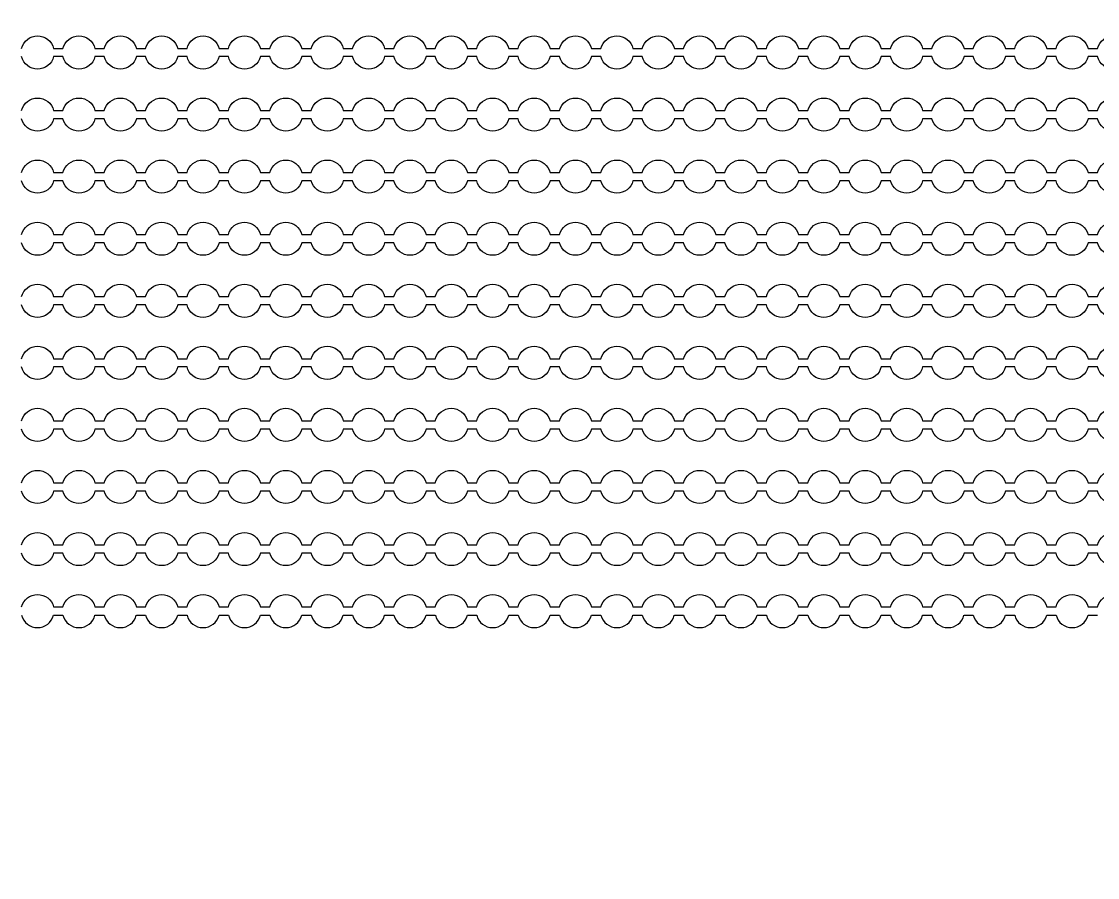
# Model space of a CAD drawing. Extents: x 4056 to 105656, y 4120 to 105720.
# Drawn here: x 59058 to 60358, y 44587 to 45621 of the extents above; entities that cross this region are included whole.
import ezdxf

# ---------------------------------------------------------------- set-up
doc = ezdxf.new("R2010")
doc.units = 13
doc.header["$MEASUREMENT"] = 0
doc.layers.add('Main Layer', color=7, linetype='Continuous', lineweight=0)

msp = doc.modelspace()

# ---------------------------------------------------------------- linework, layer by layer
for p, q in [((59096.5, 44903.9), (59107.7, 44903.9)), ((59146.5, 44903.9), (59157.7, 44903.9)), ((59196.5, 44903.9), (59207.7, 44903.9)), ((59246.5, 44903.9), (59257.7, 44903.9)), ((59296.5, 44903.9), (59307.7, 44903.9)), ((59346.5, 44903.9), (59357.7, 44903.9)), ((59396.5, 44903.9), (59407.7, 44903.9)), ((59446.5, 44903.9), (59457.7, 44903.9)), ((59496.5, 44903.9), (59507.7, 44903.9)), ((59546.5, 44903.9), (59557.7, 44903.9)), ((59596.5, 44903.9), (59607.7, 44903.9)), ((59646.5, 44903.9), (59657.7, 44903.9)), ((59696.5, 44903.9), (59707.7, 44903.9)), ((59746.5, 44903.9), (59757.7, 44903.9)), ((59796.5, 44903.9), (59807.7, 44903.9)), ((59846.5, 44903.9), (59857.7, 44903.9)), ((59896.5, 44903.9), (59907.7, 44903.9)), ((59946.5, 44903.9), (59957.7, 44903.9)), ((59996.5, 44903.9), (60007.7, 44903.9)), ((60046.5, 44903.9), (60057.7, 44903.9)), ((60096.5, 44903.9), (60107.7, 44903.9)), ((60146.5, 44903.9), (60157.7, 44903.9)), ((60196.5, 44903.9), (60207.7, 44903.9)), ((60246.5, 44903.9), (60257.7, 44903.9)), ((60296.5, 44903.9), (60307.7, 44903.9)), ((60346.5, 44903.9), (60357.7, 44903.9))]:
    msp.add_line(p, q)
for points in [[(59057.7, 45588.9, -0.774597), (59096.5, 45588.9), (59107.7, 45588.9, -0.774597), (59146.5, 45588.9), (59157.7, 45588.9, -0.774597), (59196.5, 45588.9), (59207.7, 45588.9, -0.774597), (59246.5, 45588.9), (59257.7, 45588.9, -0.774597), (59296.5, 45588.9), (59307.7, 45588.9, -0.774597), (59346.5, 45588.9), (59357.7, 45588.9, -0.774597), (59396.5, 45588.9), (59407.7, 45588.9, -0.774597), (59446.5, 45588.9), (59457.7, 45588.9, -0.774597), (59496.5, 45588.9), (59507.7, 45588.9, -0.774597), (59546.5, 45588.9), (59557.7, 45588.9, -0.774597), (59596.5, 45588.9), (59607.7, 45588.9, -0.774597), (59646.5, 45588.9), (59657.7, 45588.9, -0.774597), (59696.5, 45588.9), (59707.7, 45588.9, -0.774597), (59746.5, 45588.9), (59757.7, 45588.9, -0.774597), (59796.5, 45588.9), (59807.7, 45588.9, -0.774597), (59846.5, 45588.9), (59857.7, 45588.9, -0.774597), (59896.5, 45588.9), (59907.7, 45588.9, -0.774597), (59946.5, 45588.9), (59957.7, 45588.9, -0.774597), (59996.5, 45588.9), (60007.7, 45588.9, -0.774597), (60046.5, 45588.9), (60057.7, 45588.9, -0.774597), (60096.5, 45588.9), (60107.7, 45588.9, -0.774597), (60146.5, 45588.9), (60157.7, 45588.9, -0.774597), (60196.5, 45588.9), (60207.7, 45588.9, -0.774597), (60246.5, 45588.9), (60257.7, 45588.9, -0.774597), (60296.5, 45588.9), (60307.7, 45588.9, -0.774597), (60346.5, 45588.9), (60357.7, 45588.9, -0.774597), (60396.5, 45588.9)], [(60396.5, 45578.9, -0.774597), (60357.7, 45578.9), (60346.5, 45578.9, -0.774597), (60307.7, 45578.9), (60296.5, 45578.9, -0.774597), (60257.7, 45578.9), (60246.5, 45578.9, -0.774597), (60207.7, 45578.9), (60196.5, 45578.9, -0.774597), (60157.7, 45578.9), (60146.5, 45578.9, -0.774597), (60107.7, 45578.9), (60096.5, 45578.9, -0.774597), (60057.7, 45578.9), (60046.5, 45578.9, -0.774597), (60007.7, 45578.9), (59996.5, 45578.9, -0.774597), (59957.7, 45578.9), (59946.5, 45578.9, -0.774597), (59907.7, 45578.9), (59896.5, 45578.9, -0.774597), (59857.7, 45578.9), (59846.5, 45578.9, -0.774597), (59807.7, 45578.9), (59796.5, 45578.9, -0.774597), (59757.7, 45578.9), (59746.5, 45578.9, -0.774597), (59707.7, 45578.9), (59696.5, 45578.9, -0.774597), (59657.7, 45578.9), (59646.5, 45578.9, -0.774597), (59607.7, 45578.9), (59596.5, 45578.9, -0.774597), (59557.7, 45578.9), (59546.5, 45578.9, -0.774597), (59507.7, 45578.9), (59496.5, 45578.9, -0.774597), (59457.7, 45578.9), (59446.5, 45578.9, -0.774597), (59407.7, 45578.9), (59396.5, 45578.9, -0.774597), (59357.7, 45578.9), (59346.5, 45578.9, -0.774597), (59307.7, 45578.9), (59296.5, 45578.9, -0.774597), (59257.7, 45578.9), (59246.5, 45578.9, -0.774597), (59207.7, 45578.9), (59196.5, 45578.9, -0.774597), (59157.7, 45578.9), (59146.5, 45578.9, -0.774597), (59107.7, 45578.9), (59096.5, 45578.9, -0.774597), (59057.7, 45578.9)], [(59057.7, 45513.9, -0.774597), (59096.5, 45513.9), (59107.7, 45513.9, -0.774597), (59146.5, 45513.9), (59157.7, 45513.9, -0.774597), (59196.5, 45513.9), (59207.7, 45513.9, -0.774597), (59246.5, 45513.9), (59257.7, 45513.9, -0.774597), (59296.5, 45513.9), (59307.7, 45513.9, -0.774597), (59346.5, 45513.9), (59357.7, 45513.9, -0.774597), (59396.5, 45513.9), (59407.7, 45513.9, -0.774597), (59446.5, 45513.9), (59457.7, 45513.9, -0.774597), (59496.5, 45513.9), (59507.7, 45513.9, -0.774597), (59546.5, 45513.9), (59557.7, 45513.9, -0.774597), (59596.5, 45513.9), (59607.7, 45513.9, -0.774597), (59646.5, 45513.9), (59657.7, 45513.9, -0.774597), (59696.5, 45513.9), (59707.7, 45513.9, -0.774597), (59746.5, 45513.9), (59757.7, 45513.9, -0.774597), (59796.5, 45513.9), (59807.7, 45513.9, -0.774597), (59846.5, 45513.9), (59857.7, 45513.9, -0.774597), (59896.5, 45513.9), (59907.7, 45513.9, -0.774597), (59946.5, 45513.9), (59957.7, 45513.9, -0.774597), (59996.5, 45513.9), (60007.7, 45513.9, -0.774597), (60046.5, 45513.9), (60057.7, 45513.9, -0.774597), (60096.5, 45513.9), (60107.7, 45513.9, -0.774597), (60146.5, 45513.9), (60157.7, 45513.9, -0.774597), (60196.5, 45513.9), (60207.7, 45513.9, -0.774597), (60246.5, 45513.9), (60257.7, 45513.9, -0.774597), (60296.5, 45513.9), (60307.7, 45513.9, -0.774597), (60346.5, 45513.9), (60357.7, 45513.9, -0.774597), (60396.5, 45513.9)], [(60396.5, 45503.9, -0.774597), (60357.7, 45503.9), (60346.5, 45503.9, -0.774597), (60307.7, 45503.9), (60296.5, 45503.9, -0.774597), (60257.7, 45503.9), (60246.5, 45503.9, -0.774597), (60207.7, 45503.9), (60196.5, 45503.9, -0.774597), (60157.7, 45503.9), (60146.5, 45503.9, -0.774597), (60107.7, 45503.9), (60096.5, 45503.9, -0.774597), (60057.7, 45503.9), (60046.5, 45503.9, -0.774597), (60007.7, 45503.9), (59996.5, 45503.9, -0.774597), (59957.7, 45503.9), (59946.5, 45503.9, -0.774597), (59907.7, 45503.9), (59896.5, 45503.9, -0.774597), (59857.7, 45503.9), (59846.5, 45503.9, -0.774597), (59807.7, 45503.9), (59796.5, 45503.9, -0.774597), (59757.7, 45503.9), (59746.5, 45503.9, -0.774597), (59707.7, 45503.9), (59696.5, 45503.9, -0.774597), (59657.7, 45503.9), (59646.5, 45503.9, -0.774597), (59607.7, 45503.9), (59596.5, 45503.9, -0.774597), (59557.7, 45503.9), (59546.5, 45503.9, -0.774597), (59507.7, 45503.9), (59496.5, 45503.9, -0.774597), (59457.7, 45503.9), (59446.5, 45503.9, -0.774597), (59407.7, 45503.9), (59396.5, 45503.9, -0.774597), (59357.7, 45503.9), (59346.5, 45503.9, -0.774597), (59307.7, 45503.9), (59296.5, 45503.9, -0.774597), (59257.7, 45503.9), (59246.5, 45503.9, -0.774597), (59207.7, 45503.9), (59196.5, 45503.9, -0.774597), (59157.7, 45503.9), (59146.5, 45503.9, -0.774597), (59107.7, 45503.9), (59096.5, 45503.9, -0.774597), (59057.7, 45503.9)], [(59057.7, 45438.9, -0.774597), (59096.5, 45438.9), (59107.7, 45438.9, -0.774597), (59146.5, 45438.9), (59157.7, 45438.9, -0.774597), (59196.5, 45438.9), (59207.7, 45438.9, -0.774597), (59246.5, 45438.9), (59257.7, 45438.9, -0.774597), (59296.5, 45438.9), (59307.7, 45438.9, -0.774597), (59346.5, 45438.9), (59357.7, 45438.9, -0.774597), (59396.5, 45438.9), (59407.7, 45438.9, -0.774597), (59446.5, 45438.9), (59457.7, 45438.9, -0.774597), (59496.5, 45438.9), (59507.7, 45438.9, -0.774597), (59546.5, 45438.9), (59557.7, 45438.9, -0.774597), (59596.5, 45438.9), (59607.7, 45438.9, -0.774597), (59646.5, 45438.9), (59657.7, 45438.9, -0.774597), (59696.5, 45438.9), (59707.7, 45438.9, -0.774597), (59746.5, 45438.9), (59757.7, 45438.9, -0.774597), (59796.5, 45438.9), (59807.7, 45438.9, -0.774597), (59846.5, 45438.9), (59857.7, 45438.9, -0.774597), (59896.5, 45438.9), (59907.7, 45438.9, -0.774597), (59946.5, 45438.9), (59957.7, 45438.9, -0.774597), (59996.5, 45438.9), (60007.7, 45438.9, -0.774597), (60046.5, 45438.9), (60057.7, 45438.9, -0.774597), (60096.5, 45438.9), (60107.7, 45438.9, -0.774597), (60146.5, 45438.9), (60157.7, 45438.9, -0.774597), (60196.5, 45438.9), (60207.7, 45438.9, -0.774597), (60246.5, 45438.9), (60257.7, 45438.9, -0.774597), (60296.5, 45438.9), (60307.7, 45438.9, -0.774597), (60346.5, 45438.9), (60357.7, 45438.9, -0.774597), (60396.5, 45438.9)], [(60396.5, 45428.9, -0.774597), (60357.7, 45428.9), (60346.5, 45428.9, -0.774597), (60307.7, 45428.9), (60296.5, 45428.9, -0.774597), (60257.7, 45428.9), (60246.5, 45428.9, -0.774597), (60207.7, 45428.9), (60196.5, 45428.9, -0.774597), (60157.7, 45428.9), (60146.5, 45428.9, -0.774597), (60107.7, 45428.9), (60096.5, 45428.9, -0.774597), (60057.7, 45428.9), (60046.5, 45428.9, -0.774597), (60007.7, 45428.9), (59996.5, 45428.9, -0.774597), (59957.7, 45428.9), (59946.5, 45428.9, -0.774597), (59907.7, 45428.9), (59896.5, 45428.9, -0.774597), (59857.7, 45428.9), (59846.5, 45428.9, -0.774597), (59807.7, 45428.9), (59796.5, 45428.9, -0.774597), (59757.7, 45428.9), (59746.5, 45428.9, -0.774597), (59707.7, 45428.9), (59696.5, 45428.9, -0.774597), (59657.7, 45428.9), (59646.5, 45428.9, -0.774597), (59607.7, 45428.9), (59596.5, 45428.9, -0.774597), (59557.7, 45428.9), (59546.5, 45428.9, -0.774597), (59507.7, 45428.9), (59496.5, 45428.9, -0.774597), (59457.7, 45428.9), (59446.5, 45428.9, -0.774597), (59407.7, 45428.9), (59396.5, 45428.9, -0.774597), (59357.7, 45428.9), (59346.5, 45428.9, -0.774597), (59307.7, 45428.9), (59296.5, 45428.9, -0.774597), (59257.7, 45428.9), (59246.5, 45428.9, -0.774597), (59207.7, 45428.9), (59196.5, 45428.9, -0.774597), (59157.7, 45428.9), (59146.5, 45428.9, -0.774597), (59107.7, 45428.9), (59096.5, 45428.9, -0.774597), (59057.7, 45428.9)], [(59057.7, 45363.9, -0.774597), (59096.5, 45363.9), (59107.7, 45363.9, -0.774597), (59146.5, 45363.9), (59157.7, 45363.9, -0.774597), (59196.5, 45363.9), (59207.7, 45363.9, -0.774597), (59246.5, 45363.9), (59257.7, 45363.9, -0.774597), (59296.5, 45363.9), (59307.7, 45363.9, -0.774597), (59346.5, 45363.9), (59357.7, 45363.9, -0.774597), (59396.5, 45363.9), (59407.7, 45363.9, -0.774597), (59446.5, 45363.9), (59457.7, 45363.9, -0.774597), (59496.5, 45363.9), (59507.7, 45363.9, -0.774597), (59546.5, 45363.9), (59557.7, 45363.9, -0.774597), (59596.5, 45363.9), (59607.7, 45363.9, -0.774597), (59646.5, 45363.9), (59657.7, 45363.9, -0.774597), (59696.5, 45363.9), (59707.7, 45363.9, -0.774597), (59746.5, 45363.9), (59757.7, 45363.9, -0.774597), (59796.5, 45363.9), (59807.7, 45363.9, -0.774597), (59846.5, 45363.9), (59857.7, 45363.9, -0.774597), (59896.5, 45363.9), (59907.7, 45363.9, -0.774597), (59946.5, 45363.9), (59957.7, 45363.9, -0.774597), (59996.5, 45363.9), (60007.7, 45363.9, -0.774597), (60046.5, 45363.9), (60057.7, 45363.9, -0.774597), (60096.5, 45363.9), (60107.7, 45363.9, -0.774597), (60146.5, 45363.9), (60157.7, 45363.9, -0.774597), (60196.5, 45363.9), (60207.7, 45363.9, -0.774597), (60246.5, 45363.9), (60257.7, 45363.9, -0.774597), (60296.5, 45363.9), (60307.7, 45363.9, -0.774597), (60346.5, 45363.9), (60357.7, 45363.9, -0.774597), (60396.5, 45363.9)], [(60396.5, 45353.9, -0.774597), (60357.7, 45353.9), (60346.5, 45353.9, -0.774597), (60307.7, 45353.9), (60296.5, 45353.9, -0.774597), (60257.7, 45353.9), (60246.5, 45353.9, -0.774597), (60207.7, 45353.9), (60196.5, 45353.9, -0.774597), (60157.7, 45353.9), (60146.5, 45353.9, -0.774597), (60107.7, 45353.9), (60096.5, 45353.9, -0.774597), (60057.7, 45353.9), (60046.5, 45353.9, -0.774597), (60007.7, 45353.9), (59996.5, 45353.9, -0.774597), (59957.7, 45353.9), (59946.5, 45353.9, -0.774597), (59907.7, 45353.9), (59896.5, 45353.9, -0.774597), (59857.7, 45353.9), (59846.5, 45353.9, -0.774597), (59807.7, 45353.9), (59796.5, 45353.9, -0.774597), (59757.7, 45353.9), (59746.5, 45353.9, -0.774597), (59707.7, 45353.9), (59696.5, 45353.9, -0.774597), (59657.7, 45353.9), (59646.5, 45353.9, -0.774597), (59607.7, 45353.9), (59596.5, 45353.9, -0.774597), (59557.7, 45353.9), (59546.5, 45353.9, -0.774597), (59507.7, 45353.9), (59496.5, 45353.9, -0.774597), (59457.7, 45353.9), (59446.5, 45353.9, -0.774597), (59407.7, 45353.9), (59396.5, 45353.9, -0.774597), (59357.7, 45353.9), (59346.5, 45353.9, -0.774597), (59307.7, 45353.9), (59296.5, 45353.9, -0.774597), (59257.7, 45353.9), (59246.5, 45353.9, -0.774597), (59207.7, 45353.9), (59196.5, 45353.9, -0.774597), (59157.7, 45353.9), (59146.5, 45353.9, -0.774597), (59107.7, 45353.9), (59096.5, 45353.9, -0.774597), (59057.7, 45353.9)], [(59057.7, 45288.9, -0.774597), (59096.5, 45288.9), (59107.7, 45288.9, -0.774597), (59146.5, 45288.9), (59157.7, 45288.9, -0.774597), (59196.5, 45288.9), (59207.7, 45288.9, -0.774597), (59246.5, 45288.9), (59257.7, 45288.9, -0.774597), (59296.5, 45288.9), (59307.7, 45288.9, -0.774597), (59346.5, 45288.9), (59357.7, 45288.9, -0.774597), (59396.5, 45288.9), (59407.7, 45288.9, -0.774597), (59446.5, 45288.9), (59457.7, 45288.9, -0.774597), (59496.5, 45288.9), (59507.7, 45288.9, -0.774597), (59546.5, 45288.9), (59557.7, 45288.9, -0.774597), (59596.5, 45288.9), (59607.7, 45288.9, -0.774597), (59646.5, 45288.9), (59657.7, 45288.9, -0.774597), (59696.5, 45288.9), (59707.7, 45288.9, -0.774597), (59746.5, 45288.9), (59757.7, 45288.9, -0.774597), (59796.5, 45288.9), (59807.7, 45288.9, -0.774597), (59846.5, 45288.9), (59857.7, 45288.9, -0.774597), (59896.5, 45288.9), (59907.7, 45288.9, -0.774597), (59946.5, 45288.9), (59957.7, 45288.9, -0.774597), (59996.5, 45288.9), (60007.7, 45288.9, -0.774597), (60046.5, 45288.9), (60057.7, 45288.9, -0.774597), (60096.5, 45288.9), (60107.7, 45288.9, -0.774597), (60146.5, 45288.9), (60157.7, 45288.9, -0.774597), (60196.5, 45288.9), (60207.7, 45288.9, -0.774597), (60246.5, 45288.9), (60257.7, 45288.9, -0.774597), (60296.5, 45288.9), (60307.7, 45288.9, -0.774597), (60346.5, 45288.9), (60357.7, 45288.9, -0.774597), (60396.5, 45288.9)], [(60396.5, 45278.9, -0.774597), (60357.7, 45278.9), (60346.5, 45278.9, -0.774597), (60307.7, 45278.9), (60296.5, 45278.9, -0.774597), (60257.7, 45278.9), (60246.5, 45278.9, -0.774597), (60207.7, 45278.9), (60196.5, 45278.9, -0.774597), (60157.7, 45278.9), (60146.5, 45278.9, -0.774597), (60107.7, 45278.9), (60096.5, 45278.9, -0.774597), (60057.7, 45278.9), (60046.5, 45278.9, -0.774597), (60007.7, 45278.9), (59996.5, 45278.9, -0.774597), (59957.7, 45278.9), (59946.5, 45278.9, -0.774597), (59907.7, 45278.9), (59896.5, 45278.9, -0.774597), (59857.7, 45278.9), (59846.5, 45278.9, -0.774597), (59807.7, 45278.9), (59796.5, 45278.9, -0.774597), (59757.7, 45278.9), (59746.5, 45278.9, -0.774597), (59707.7, 45278.9), (59696.5, 45278.9, -0.774597), (59657.7, 45278.9), (59646.5, 45278.9, -0.774597), (59607.7, 45278.9), (59596.5, 45278.9, -0.774597), (59557.7, 45278.9), (59546.5, 45278.9, -0.774597), (59507.7, 45278.9), (59496.5, 45278.9, -0.774597), (59457.7, 45278.9), (59446.5, 45278.9, -0.774597), (59407.7, 45278.9), (59396.5, 45278.9, -0.774597), (59357.7, 45278.9), (59346.5, 45278.9, -0.774597), (59307.7, 45278.9), (59296.5, 45278.9, -0.774597), (59257.7, 45278.9), (59246.5, 45278.9, -0.774597), (59207.7, 45278.9), (59196.5, 45278.9, -0.774597), (59157.7, 45278.9), (59146.5, 45278.9, -0.774597), (59107.7, 45278.9), (59096.5, 45278.9, -0.774597), (59057.7, 45278.9)], [(59057.7, 45213.9, -0.774597), (59096.5, 45213.9), (59107.7, 45213.9, -0.774597), (59146.5, 45213.9), (59157.7, 45213.9, -0.774597), (59196.5, 45213.9), (59207.7, 45213.9, -0.774597), (59246.5, 45213.9), (59257.7, 45213.9, -0.774597), (59296.5, 45213.9), (59307.7, 45213.9, -0.774597), (59346.5, 45213.9), (59357.7, 45213.9, -0.774597), (59396.5, 45213.9), (59407.7, 45213.9, -0.774597), (59446.5, 45213.9), (59457.7, 45213.9, -0.774597), (59496.5, 45213.9), (59507.7, 45213.9, -0.774597), (59546.5, 45213.9), (59557.7, 45213.9, -0.774597), (59596.5, 45213.9), (59607.7, 45213.9, -0.774597), (59646.5, 45213.9), (59657.7, 45213.9, -0.774597), (59696.5, 45213.9), (59707.7, 45213.9, -0.774597), (59746.5, 45213.9), (59757.7, 45213.9, -0.774597), (59796.5, 45213.9), (59807.7, 45213.9, -0.774597), (59846.5, 45213.9), (59857.7, 45213.9, -0.774597), (59896.5, 45213.9), (59907.7, 45213.9, -0.774597), (59946.5, 45213.9), (59957.7, 45213.9, -0.774597), (59996.5, 45213.9), (60007.7, 45213.9, -0.774597), (60046.5, 45213.9), (60057.7, 45213.9, -0.774597), (60096.5, 45213.9), (60107.7, 45213.9, -0.774597), (60146.5, 45213.9), (60157.7, 45213.9, -0.774597), (60196.5, 45213.9), (60207.7, 45213.9, -0.774597), (60246.5, 45213.9), (60257.7, 45213.9, -0.774597), (60296.5, 45213.9), (60307.7, 45213.9, -0.774597), (60346.5, 45213.9), (60357.7, 45213.9, -0.774597), (60396.5, 45213.9)], [(60396.5, 45203.9, -0.774597), (60357.7, 45203.9), (60346.5, 45203.9, -0.774597), (60307.7, 45203.9), (60296.5, 45203.9, -0.774597), (60257.7, 45203.9), (60246.5, 45203.9, -0.774597), (60207.7, 45203.9), (60196.5, 45203.9, -0.774597), (60157.7, 45203.9), (60146.5, 45203.9, -0.774597), (60107.7, 45203.9), (60096.5, 45203.9, -0.774597), (60057.7, 45203.9), (60046.5, 45203.9, -0.774597), (60007.7, 45203.9), (59996.5, 45203.9, -0.774597), (59957.7, 45203.9), (59946.5, 45203.9, -0.774597), (59907.7, 45203.9), (59896.5, 45203.9, -0.774597), (59857.7, 45203.9), (59846.5, 45203.9, -0.774597), (59807.7, 45203.9), (59796.5, 45203.9, -0.774597), (59757.7, 45203.9), (59746.5, 45203.9, -0.774597), (59707.7, 45203.9), (59696.5, 45203.9, -0.774597), (59657.7, 45203.9), (59646.5, 45203.9, -0.774597), (59607.7, 45203.9), (59596.5, 45203.9, -0.774597), (59557.7, 45203.9), (59546.5, 45203.9, -0.774597), (59507.7, 45203.9), (59496.5, 45203.9, -0.774597), (59457.7, 45203.9), (59446.5, 45203.9, -0.774597), (59407.7, 45203.9), (59396.5, 45203.9, -0.774597), (59357.7, 45203.9), (59346.5, 45203.9, -0.774597), (59307.7, 45203.9), (59296.5, 45203.9, -0.774597), (59257.7, 45203.9), (59246.5, 45203.9, -0.774597), (59207.7, 45203.9), (59196.5, 45203.9, -0.774597), (59157.7, 45203.9), (59146.5, 45203.9, -0.774597), (59107.7, 45203.9), (59096.5, 45203.9, -0.774597), (59057.7, 45203.9)], [(59057.7, 45138.9, -0.774597), (59096.5, 45138.9), (59107.7, 45138.9, -0.774597), (59146.5, 45138.9), (59157.7, 45138.9, -0.774597), (59196.5, 45138.9), (59207.7, 45138.9, -0.774597), (59246.5, 45138.9), (59257.7, 45138.9, -0.774597), (59296.5, 45138.9), (59307.7, 45138.9, -0.774597), (59346.5, 45138.9), (59357.7, 45138.9, -0.774597), (59396.5, 45138.9), (59407.7, 45138.9, -0.774597), (59446.5, 45138.9), (59457.7, 45138.9, -0.774597), (59496.5, 45138.9), (59507.7, 45138.9, -0.774597), (59546.5, 45138.9), (59557.7, 45138.9, -0.774597), (59596.5, 45138.9), (59607.7, 45138.9, -0.774597), (59646.5, 45138.9), (59657.7, 45138.9, -0.774597), (59696.5, 45138.9), (59707.7, 45138.9, -0.774597), (59746.5, 45138.9), (59757.7, 45138.9, -0.774597), (59796.5, 45138.9), (59807.7, 45138.9, -0.774597), (59846.5, 45138.9), (59857.7, 45138.9, -0.774597), (59896.5, 45138.9), (59907.7, 45138.9, -0.774597), (59946.5, 45138.9), (59957.7, 45138.9, -0.774597), (59996.5, 45138.9), (60007.7, 45138.9, -0.774597), (60046.5, 45138.9), (60057.7, 45138.9, -0.774597), (60096.5, 45138.9), (60107.7, 45138.9, -0.774597), (60146.5, 45138.9), (60157.7, 45138.9, -0.774597), (60196.5, 45138.9), (60207.7, 45138.9, -0.774597), (60246.5, 45138.9), (60257.7, 45138.9, -0.774597), (60296.5, 45138.9), (60307.7, 45138.9, -0.774597), (60346.5, 45138.9), (60357.7, 45138.9, -0.774597), (60396.5, 45138.9)], [(60396.5, 45128.9, -0.774597), (60357.7, 45128.9), (60346.5, 45128.9, -0.774597), (60307.7, 45128.9), (60296.5, 45128.9, -0.774597), (60257.7, 45128.9), (60246.5, 45128.9, -0.774597), (60207.7, 45128.9), (60196.5, 45128.9, -0.774597), (60157.7, 45128.9), (60146.5, 45128.9, -0.774597), (60107.7, 45128.9), (60096.5, 45128.9, -0.774597), (60057.7, 45128.9), (60046.5, 45128.9, -0.774597), (60007.7, 45128.9), (59996.5, 45128.9, -0.774597), (59957.7, 45128.9), (59946.5, 45128.9, -0.774597), (59907.7, 45128.9), (59896.5, 45128.9, -0.774597), (59857.7, 45128.9), (59846.5, 45128.9, -0.774597), (59807.7, 45128.9), (59796.5, 45128.9, -0.774597), (59757.7, 45128.9), (59746.5, 45128.9, -0.774597), (59707.7, 45128.9), (59696.5, 45128.9, -0.774597), (59657.7, 45128.9), (59646.5, 45128.9, -0.774597), (59607.7, 45128.9), (59596.5, 45128.9, -0.774597), (59557.7, 45128.9), (59546.5, 45128.9, -0.774597), (59507.7, 45128.9), (59496.5, 45128.9, -0.774597), (59457.7, 45128.9), (59446.5, 45128.9, -0.774597), (59407.7, 45128.9), (59396.5, 45128.9, -0.774597), (59357.7, 45128.9), (59346.5, 45128.9, -0.774597), (59307.7, 45128.9), (59296.5, 45128.9, -0.774597), (59257.7, 45128.9), (59246.5, 45128.9, -0.774597), (59207.7, 45128.9), (59196.5, 45128.9, -0.774597), (59157.7, 45128.9), (59146.5, 45128.9, -0.774597), (59107.7, 45128.9), (59096.5, 45128.9, -0.774597), (59057.7, 45128.9)], [(59057.7, 45063.9, -0.774597), (59096.5, 45063.9), (59107.7, 45063.9, -0.774597), (59146.5, 45063.9), (59157.7, 45063.9, -0.774597), (59196.5, 45063.9), (59207.7, 45063.9, -0.774597), (59246.5, 45063.9), (59257.7, 45063.9, -0.774597), (59296.5, 45063.9), (59307.7, 45063.9, -0.774597), (59346.5, 45063.9), (59357.7, 45063.9, -0.774597), (59396.5, 45063.9), (59407.7, 45063.9, -0.774597), (59446.5, 45063.9), (59457.7, 45063.9, -0.774597), (59496.5, 45063.9), (59507.7, 45063.9, -0.774597), (59546.5, 45063.9), (59557.7, 45063.9, -0.774597), (59596.5, 45063.9), (59607.7, 45063.9, -0.774597), (59646.5, 45063.9), (59657.7, 45063.9, -0.774597), (59696.5, 45063.9), (59707.7, 45063.9, -0.774597), (59746.5, 45063.9), (59757.7, 45063.9, -0.774597), (59796.5, 45063.9), (59807.7, 45063.9, -0.774597), (59846.5, 45063.9), (59857.7, 45063.9, -0.774597), (59896.5, 45063.9), (59907.7, 45063.9, -0.774597), (59946.5, 45063.9), (59957.7, 45063.9, -0.774597), (59996.5, 45063.9), (60007.7, 45063.9, -0.774597), (60046.5, 45063.9), (60057.7, 45063.9, -0.774597), (60096.5, 45063.9), (60107.7, 45063.9, -0.774597), (60146.5, 45063.9), (60157.7, 45063.9, -0.774597), (60196.5, 45063.9), (60207.7, 45063.9, -0.774597), (60246.5, 45063.9), (60257.7, 45063.9, -0.774597), (60296.5, 45063.9), (60307.7, 45063.9, -0.774597), (60346.5, 45063.9), (60357.7, 45063.9, -0.774597), (60396.5, 45063.9)], [(60396.5, 45053.9, -0.774597), (60357.7, 45053.9), (60346.5, 45053.9, -0.774597), (60307.7, 45053.9), (60296.5, 45053.9, -0.774597), (60257.7, 45053.9), (60246.5, 45053.9, -0.774597), (60207.7, 45053.9), (60196.5, 45053.9, -0.774597), (60157.7, 45053.9), (60146.5, 45053.9, -0.774597), (60107.7, 45053.9), (60096.5, 45053.9, -0.774597), (60057.7, 45053.9), (60046.5, 45053.9, -0.774597), (60007.7, 45053.9), (59996.5, 45053.9, -0.774597), (59957.7, 45053.9), (59946.5, 45053.9, -0.774597), (59907.7, 45053.9), (59896.5, 45053.9, -0.774597), (59857.7, 45053.9), (59846.5, 45053.9, -0.774597), (59807.7, 45053.9), (59796.5, 45053.9, -0.774597), (59757.7, 45053.9), (59746.5, 45053.9, -0.774597), (59707.7, 45053.9), (59696.5, 45053.9, -0.774597), (59657.7, 45053.9), (59646.5, 45053.9, -0.774597), (59607.7, 45053.9), (59596.5, 45053.9, -0.774597), (59557.7, 45053.9), (59546.5, 45053.9, -0.774597), (59507.7, 45053.9), (59496.5, 45053.9, -0.774597), (59457.7, 45053.9), (59446.5, 45053.9, -0.774597), (59407.7, 45053.9), (59396.5, 45053.9, -0.774597), (59357.7, 45053.9), (59346.5, 45053.9, -0.774597), (59307.7, 45053.9), (59296.5, 45053.9, -0.774597), (59257.7, 45053.9), (59246.5, 45053.9, -0.774597), (59207.7, 45053.9), (59196.5, 45053.9, -0.774597), (59157.7, 45053.9), (59146.5, 45053.9, -0.774597), (59107.7, 45053.9), (59096.5, 45053.9, -0.774597), (59057.7, 45053.9)], [(59057.7, 44988.9, -0.774597), (59096.5, 44988.9), (59107.7, 44988.9, -0.774597), (59146.5, 44988.9), (59157.7, 44988.9, -0.774597), (59196.5, 44988.9), (59207.7, 44988.9, -0.774597), (59246.5, 44988.9), (59257.7, 44988.9, -0.774597), (59296.5, 44988.9), (59307.7, 44988.9, -0.774597), (59346.5, 44988.9), (59357.7, 44988.9, -0.774597), (59396.5, 44988.9), (59407.7, 44988.9, -0.774597), (59446.5, 44988.9), (59457.7, 44988.9, -0.774597), (59496.5, 44988.9), (59507.7, 44988.9, -0.774597), (59546.5, 44988.9), (59557.7, 44988.9, -0.774597), (59596.5, 44988.9), (59607.7, 44988.9, -0.774597), (59646.5, 44988.9), (59657.7, 44988.9, -0.774597), (59696.5, 44988.9), (59707.7, 44988.9, -0.774597), (59746.5, 44988.9), (59757.7, 44988.9, -0.774597), (59796.5, 44988.9), (59807.7, 44988.9, -0.774597), (59846.5, 44988.9), (59857.7, 44988.9, -0.774597), (59896.5, 44988.9), (59907.7, 44988.9, -0.774597), (59946.5, 44988.9), (59957.7, 44988.9, -0.774597), (59996.5, 44988.9), (60007.7, 44988.9, -0.774597), (60046.5, 44988.9), (60057.7, 44988.9, -0.774597), (60096.5, 44988.9), (60107.7, 44988.9, -0.774597), (60146.5, 44988.9), (60157.7, 44988.9, -0.774597), (60196.5, 44988.9), (60207.7, 44988.9, -0.774597), (60246.5, 44988.9), (60257.7, 44988.9, -0.774597), (60296.5, 44988.9), (60307.7, 44988.9, -0.774597), (60346.5, 44988.9), (60357.7, 44988.9, -0.774597), (60396.5, 44988.9)], [(60396.5, 44978.9, -0.774597), (60357.7, 44978.9), (60346.5, 44978.9, -0.774597), (60307.7, 44978.9), (60296.5, 44978.9, -0.774597), (60257.7, 44978.9), (60246.5, 44978.9, -0.774597), (60207.7, 44978.9), (60196.5, 44978.9, -0.774597), (60157.7, 44978.9), (60146.5, 44978.9, -0.774597), (60107.7, 44978.9), (60096.5, 44978.9, -0.774597), (60057.7, 44978.9), (60046.5, 44978.9, -0.774597), (60007.7, 44978.9), (59996.5, 44978.9, -0.774597), (59957.7, 44978.9), (59946.5, 44978.9, -0.774597), (59907.7, 44978.9), (59896.5, 44978.9, -0.774597), (59857.7, 44978.9), (59846.5, 44978.9, -0.774597), (59807.7, 44978.9), (59796.5, 44978.9, -0.774597), (59757.7, 44978.9), (59746.5, 44978.9, -0.774597), (59707.7, 44978.9), (59696.5, 44978.9, -0.774597), (59657.7, 44978.9), (59646.5, 44978.9, -0.774597), (59607.7, 44978.9), (59596.5, 44978.9, -0.774597), (59557.7, 44978.9), (59546.5, 44978.9, -0.774597), (59507.7, 44978.9), (59496.5, 44978.9, -0.774597), (59457.7, 44978.9), (59446.5, 44978.9, -0.774597), (59407.7, 44978.9), (59396.5, 44978.9, -0.774597), (59357.7, 44978.9), (59346.5, 44978.9, -0.774597), (59307.7, 44978.9), (59296.5, 44978.9, -0.774597), (59257.7, 44978.9), (59246.5, 44978.9, -0.774597), (59207.7, 44978.9), (59196.5, 44978.9, -0.774597), (59157.7, 44978.9), (59146.5, 44978.9, -0.774597), (59107.7, 44978.9), (59096.5, 44978.9, -0.774597), (59057.7, 44978.9)], [(59057.7, 44913.9, -0.774597), (59096.5, 44913.9), (59107.7, 44913.9, -0.774597), (59146.5, 44913.9), (59157.7, 44913.9, -0.774597), (59196.5, 44913.9), (59207.7, 44913.9, -0.774597), (59246.5, 44913.9), (59257.7, 44913.9, -0.774597), (59296.5, 44913.9), (59307.7, 44913.9, -0.774597), (59346.5, 44913.9), (59357.7, 44913.9, -0.774597), (59396.5, 44913.9), (59407.7, 44913.9, -0.774597), (59446.5, 44913.9), (59457.7, 44913.9, -0.774597), (59496.5, 44913.9), (59507.7, 44913.9, -0.774597), (59546.5, 44913.9), (59557.7, 44913.9, -0.774597), (59596.5, 44913.9), (59607.7, 44913.9, -0.774597), (59646.5, 44913.9), (59657.7, 44913.9, -0.774597), (59696.5, 44913.9), (59707.7, 44913.9, -0.774597), (59746.5, 44913.9), (59757.7, 44913.9, -0.774597), (59796.5, 44913.9), (59807.7, 44913.9, -0.774597), (59846.5, 44913.9), (59857.7, 44913.9, -0.774597), (59896.5, 44913.9), (59907.7, 44913.9, -0.774597), (59946.5, 44913.9), (59957.7, 44913.9, -0.774597), (59996.5, 44913.9), (60007.7, 44913.9, -0.774597), (60046.5, 44913.9), (60057.7, 44913.9, -0.774597), (60096.5, 44913.9), (60107.7, 44913.9, -0.774597), (60146.5, 44913.9), (60157.7, 44913.9, -0.774597), (60196.5, 44913.9), (60207.7, 44913.9, -0.774597), (60246.5, 44913.9), (60257.7, 44913.9, -0.774597), (60296.5, 44913.9), (60307.7, 44913.9, -0.774597), (60346.5, 44913.9), (60357.7, 44913.9, -0.774597), (60396.5, 44913.9)]]:
    msp.add_lwpolyline(points, format="xyb")
for centre in [(59077.1, 44908.9), (59127.1, 44908.9), (59177.1, 44908.9), (59227.1, 44908.9), (59277.1, 44908.9), (59327.1, 44908.9), (59377.1, 44908.9), (59427.1, 44908.9), (59477.1, 44908.9), (59527.1, 44908.9), (59577.1, 44908.9), (59627.1, 44908.9), (59677.1, 44908.9), (59727.1, 44908.9), (59777.1, 44908.9), (59827.1, 44908.9), (59877.1, 44908.9), (59927.1, 44908.9), (59977.1, 44908.9), (60027.1, 44908.9), (60077.1, 44908.9), (60127.1, 44908.9), (60177.1, 44908.9), (60227.1, 44908.9), (60277.1, 44908.9), (60327.1, 44908.9)]:
    msp.add_arc(centre, 20, 194.4775, 345.5225)
at = {"layer": 'Main Layer'}
msp.add_circle((54856, 54920.5), 50800, dxfattribs=at)

doc.saveas('drawing.dxf')
